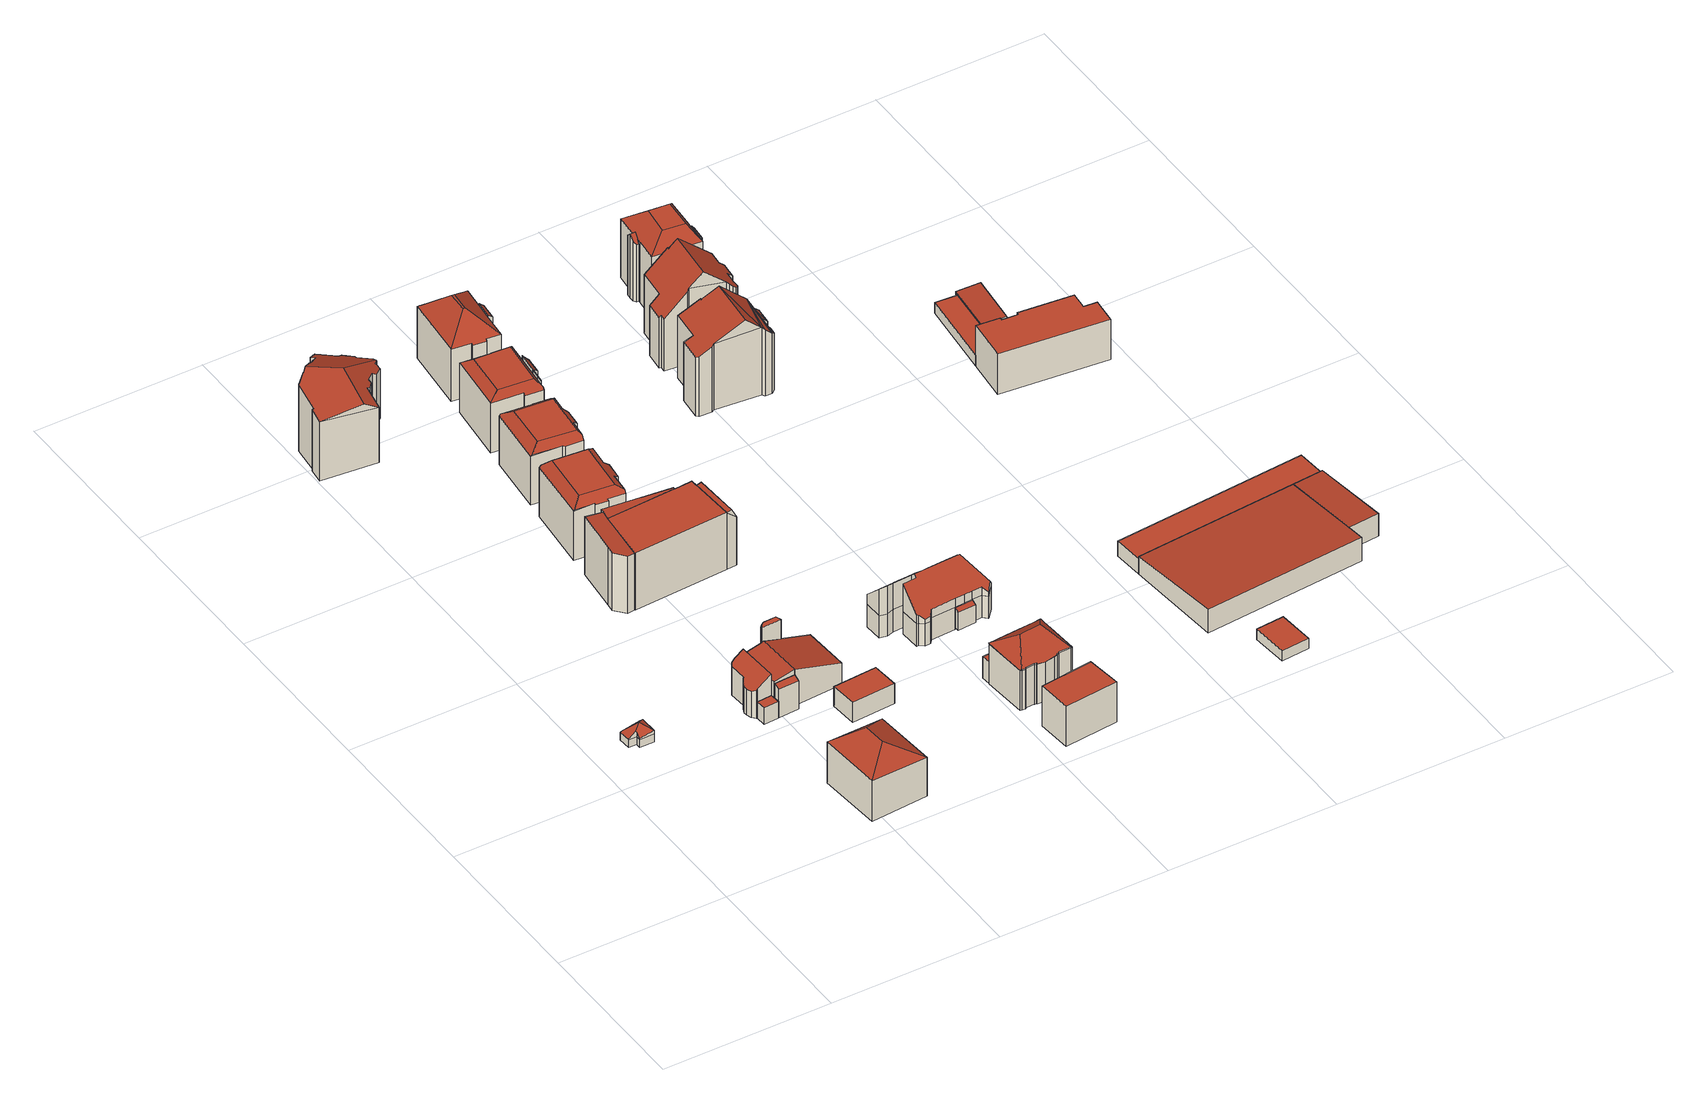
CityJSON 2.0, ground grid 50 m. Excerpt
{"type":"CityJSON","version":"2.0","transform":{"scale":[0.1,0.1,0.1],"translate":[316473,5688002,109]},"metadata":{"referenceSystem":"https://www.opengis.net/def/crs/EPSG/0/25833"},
"CityObjects":{
"building1":{"type":"Building","attributes":{"Dachtyp_tdc":"tdcFreeFormRoof","Gemeindeschluessel":14713000,"Dachneigung":43.21,"QualitaetDacherkennung":70,"Geometrietyp2DReferenz":"3000","function":"31001_9998","roofType":"5000","measuredHeight":5.68},"geometry":[{"type":"MultiSurface","lod":"2","boundaries":[[[0,1,2,3]],[[1,4,5,2]],[[4,6,7,5]],[[6,8,9,7]],[[8,10,11,9]],[[10,12,13,11]],[[12,0,3,13]],[[14,15,16]],[[17,14,16,18,19]],[[18,16,20,8,21]],[[16,15,22,20]],[[4,19,18,21,6]],[[6,21,8]],[[1,17,19,4]],[[0,14,17,1]],[[12,15,14,0]],[[10,22,15,12]],[[8,20,22,10]],[[3,2,5,7,9,11,13]]],"semantics":{"surfaces":[{"type":"WallSurface"},{"type":"RoofSurface"},{"type":"GroundSurface"}],"values":[0,0,0,0,0,0,0,1,1,1,1,0,0,0,0,0,0,0,2]}}]},
"building2":{"type":"Building","attributes":{"name":"Staatsbetrieb Sachsenforst Forstbezirk Leipzig","Dachtyp_tdc":"tdcHipRoof","Gemeindeschluessel":14713000,"Dachneigung":30.31,"QualitaetDacherkennung":55,"Geometrietyp2DReferenz":"3000","function":"31001_3010","roofType":"3200","measuredHeight":17.77},"geometry":[{"type":"MultiSurface","lod":"2","boundaries":[[[23,24,25,26]],[[24,27,28,25]],[[27,29,30,28]],[[29,23,26,30]],[[27,24,31]],[[23,29,32]],[[24,23,32,31]],[[29,27,31,32]],[[26,25,28,30]]],"semantics":{"surfaces":[{"type":"WallSurface"},{"type":"RoofSurface"},{"type":"GroundSurface"}],"values":[0,0,0,0,1,1,1,1,2]}}]},
"building3":{"type":"Building","attributes":{"Dachtyp_tdc":"tdcPolyFlatRoof","Gemeindeschluessel":14713000,"Dachneigung":0,"QualitaetDacherkennung":53,"Geometrietyp2DReferenz":"3000","function":"31001_9998","roofType":"1000","measuredHeight":5.22},"geometry":[{"type":"MultiSurface","lod":"2","boundaries":[[[33,34,35,36]],[[34,37,38,35]],[[37,39,40,38]],[[39,41,42,40]],[[41,33,36,42]],[[41,39,37,34,33]],[[36,35,38,40,42]]],"semantics":{"surfaces":[{"type":"WallSurface"},{"type":"RoofSurface"},{"type":"GroundSurface"}],"values":[0,0,0,0,0,1,2]}}]},
"building4":{"type":"Building","attributes":{"Gemeindeschluessel":14713000,"Geometrietyp2DReferenz":"3000","function":"31001_9998","roofType":"9999"},"children":["building4-1","building4-2","building4-3","building4-4"]},
"building4-1":{"type":"BuildingPart","attributes":{"Dachtyp_tdc":"tdcGableRoof","Dachneigung":18.15,"QualitaetDacherkennung":20,"Geometrietyp2DReferenz":"3000","roofType":"3100","measuredHeight":11.66},"parents":["building4"],"geometry":[{"type":"MultiSurface","lod":"2","boundaries":[[[43,44,45,46]],[[44,47,48,45]],[[49,50,51,52]],[[50,53,54,51]],[[53,55,56,54]],[[55,57,58,56]],[[57,59,60,61,58]],[[62,63,35,64,65]],[[57,55,53,50,49,66]],[[66,47,44,43,63,62,59,57]],[[35,46,45,48,67,52,51,54,56,58,61,64]],[[43,46,35,63]],[[67,48,47,66]],[[67,66,49,52]],[[62,65,60,59]],[[65,64,61,60]]],"semantics":{"surfaces":[{"type":"WallSurface"},{"type":"RoofSurface"},{"type":"GroundSurface"},{"type":"ClosureSurface"}],"values":[0,0,0,0,0,0,0,0,1,1,2,3,3,3,0,3]}}]},
"building4-2":{"type":"BuildingPart","attributes":{"Dachtyp_tdc":"tdcFreeFormRoof","Dachneigung":57.92,"QualitaetDacherkennung":9,"Geometrietyp2DReferenz":"3000","roofType":"5000","measuredHeight":17.15},"parents":["building4"],"geometry":[{"type":"MultiSurface","lod":"2","boundaries":[[[68,69,49,52,70]],[[71,72,73,48,47]],[[72,74,75,73]],[[74,68,70,75]],[[76,77,74,72]],[[76,72,71]],[[78,77,76,71,69]],[[78,69,68]],[[77,78,68,74]],[[70,52,67,48,73,75]],[[47,66,49,69,71]],[[47,48,67,66]],[[67,52,49,66]]],"semantics":{"surfaces":[{"type":"WallSurface"},{"type":"RoofSurface"},{"type":"GroundSurface"},{"type":"ClosureSurface"}],"values":[0,0,0,0,1,1,1,1,1,2,0,3,3]}}]},
"building4-3":{"type":"BuildingPart","attributes":{"Dachtyp_tdc":"tdcPolyFlatRoof","Dachneigung":33.43,"QualitaetDacherkennung":50,"Geometrietyp2DReferenz":"3000","roofType":"2100","measuredHeight":12.08},"parents":["building4"],"geometry":[{"type":"MultiSurface","lod":"2","boundaries":[[[79,80,81,82]],[[80,83,84,81]],[[83,85,86,84]],[[85,87,88,86]],[[87,89,90,88]],[[89,91,92,90]],[[91,93,94,92]],[[93,95,96,94]],[[95,97,43,46,96]],[[98,99,100,35,63]],[[99,101,102,100]],[[101,79,82,102]],[[101,99,98,97,95,93,91,89,87,85,83,80,79]],[[82,81,84,86,88,90,92,94,96,46,35,100,102]],[[63,43,97,98]],[[63,35,46,43]]],"semantics":{"surfaces":[{"type":"WallSurface"},{"type":"RoofSurface"},{"type":"GroundSurface"},{"type":"ClosureSurface"}],"values":[0,0,0,0,0,0,0,0,0,0,0,0,1,2,0,3]}}]},
"building4-4":{"type":"BuildingPart","attributes":{"Dachtyp_tdc":"tdcPolyFlatRoof","Dachneigung":24.43,"QualitaetDacherkennung":66,"Geometrietyp2DReferenz":"3000","roofType":"2100","measuredHeight":9.99},"parents":["building4"],"geometry":[{"type":"MultiSurface","lod":"2","boundaries":[[[60,103,104,61]],[[103,105,40,104]],[[105,106,38,40]],[[106,65,64,38]],[[65,106,105,103,60]],[[61,104,40,38,64]],[[61,64,65,60]]],"semantics":{"surfaces":[{"type":"WallSurface"},{"type":"RoofSurface"},{"type":"GroundSurface"},{"type":"ClosureSurface"}],"values":[0,0,0,0,1,2,3]}}]},
"building5":{"type":"Building","attributes":{"Dachtyp_tdc":"tdcFreeFormRoof","Gemeindeschluessel":14713000,"Dachneigung":29.01,"QualitaetDacherkennung":11,"Geometrietyp2DReferenz":"3000","function":"31001_9998","roofType":"5000","measuredHeight":22.9},"geometry":[{"type":"MultiSurface","lod":"2","boundaries":[[[107,108,109,110]],[[108,111,112,109]],[[111,113,114,112]],[[113,115,116,114]],[[115,117,118,116]],[[117,119,120,118]],[[119,121,122,120]],[[121,123,124,122]],[[123,125,126,124]],[[125,127,128,126]],[[127,129,130,128]],[[129,131,132,130]],[[131,133,134,132]],[[133,135,136,134]],[[135,137,138,136]],[[137,139,140,138]],[[139,141,142,140]],[[141,143,144,142]],[[143,145,146,144]],[[145,147,148,146]],[[147,149,150,148]],[[149,151,152,150]],[[151,153,154,152]],[[153,155,156,154]],[[155,157,158,156]],[[157,159,160,158]],[[159,161,162,160]],[[161,163,164,162]],[[163,107,110,164]],[[155,153,151,149,147,145,143,165,166,167,163,161,159,157]],[[165,141,139,137,135,133,131,129,127,125,123,121,119,168,166]],[[167,166,168,117,115,113,111,108,107]],[[119,117,168]],[[143,141,165]],[[107,163,167]],[[110,109,112,114,116,118,120,122,124,126,128,130,132,134,136,138,140,142,144,146,148,150,152,154,156,158,160,162,164]]],"semantics":{"surfaces":[{"type":"WallSurface"},{"type":"RoofSurface"},{"type":"GroundSurface"}],"values":[0,0,0,0,0,0,0,0,0,0,0,0,0,0,0,0,0,0,0,0,0,0,0,0,0,0,0,0,0,1,1,1,0,0,0,2]}}]},
"building6":{"type":"Building","attributes":{"Dachtyp_tdc":"tdcPolyFlatRoof","Gemeindeschluessel":14713000,"Dachneigung":0,"QualitaetDacherkennung":68,"Geometrietyp2DReferenz":"3000","function":"31001_9998","roofType":"1000","measuredHeight":6.39},"geometry":[{"type":"MultiSurface","lod":"2","boundaries":[[[169,170,171,172]],[[170,173,174,171]],[[173,175,176,174]],[[175,169,172,176]],[[175,173,170,169]],[[172,171,174,176]]],"semantics":{"surfaces":[{"type":"WallSurface"},{"type":"RoofSurface"},{"type":"GroundSurface"}],"values":[0,0,0,0,1,2]}}]},
"building7":{"type":"Building","attributes":{"Dachtyp_tdc":"tdcFreeFormRoof","Gemeindeschluessel":14713000,"Dachneigung":0.247,"QualitaetDacherkennung":77,"Geometrietyp2DReferenz":"3000","function":"31001_9998","roofType":"5000","measuredHeight":18.53},"geometry":[{"type":"MultiSurface","lod":"2","boundaries":[[[177,178,179,180]],[[178,181,182,179]],[[181,183,184,182]],[[183,185,186,184]],[[185,187,188,186]],[[187,189,190,188]],[[189,191,192,190]],[[191,193,194,192]],[[193,195,196,194]],[[195,197,198,196]],[[197,199,200,198]],[[199,201,202,200]],[[201,203,204,202]],[[203,205,206,204]],[[205,207,208,206]],[[207,177,180,208]],[[209,210,211,207,205,212]],[[213,214,185,183,181,178,177,211,210]],[[187,214,213,215,216,193,191,189]],[[201,199,197,195,216,215,209,212,203]],[[215,213,210,209]],[[205,203,212]],[[177,207,211]],[[187,185,214]],[[195,193,216]],[[180,179,182,184,186,188,190,192,194,196,198,200,202,204,206,208]]],"semantics":{"surfaces":[{"type":"WallSurface"},{"type":"RoofSurface"},{"type":"GroundSurface"}],"values":[0,0,0,0,0,0,0,0,0,0,0,0,0,0,0,0,1,1,1,1,1,0,0,0,0,2]}}]},
"building8":{"type":"Building","attributes":{"Gemeindeschluessel":14713000,"Geometrietyp2DReferenz":"3000","function":"31001_9998","roofType":"9999"},"children":["building8-1","building8-2","building8-3","building8-4","building8-5"]},
"building8-1":{"type":"BuildingPart","attributes":{"Dachtyp_tdc":"tdcPolyFlatRoof","Dachneigung":0,"QualitaetDacherkennung":57,"Geometrietyp2DReferenz":"3000","roofType":"1000","measuredHeight":18.51},"parents":["building8"],"geometry":[{"type":"MultiSurface","lod":"2","boundaries":[[[217,218,219,220,221]],[[222,223,224,225,226]],[[223,227,228,229,224]],[[230,217,221,231]],[[230,232,233,227,223,222,218,217]],[[221,220,225,224,229,234,231]],[[226,219,218,222]],[[226,225,220,219]],[[228,227,233,235]],[[234,229,228,235]],[[232,235,233]],[[231,234,235,232,230]]],"semantics":{"surfaces":[{"type":"WallSurface"},{"type":"RoofSurface"},{"type":"GroundSurface"},{"type":"ClosureSurface"}],"values":[0,0,0,0,1,2,0,3,0,3,0,3]}}]},
"building8-2":{"type":"BuildingPart","attributes":{"Dachtyp_tdc":"tdcGableRoof","Dachneigung":64,"QualitaetDacherkennung":55,"Geometrietyp2DReferenz":"3000","roofType":"3100","measuredHeight":18.68},"parents":["building8"],"geometry":[{"type":"MultiSurface","lod":"2","boundaries":[[[236,237,238,239]],[[237,226,225,238]],[[219,236,239,220]],[[226,237,240]],[[236,219,241]],[[237,236,241,240]],[[219,226,240,241]],[[239,238,225,220]],[[220,225,226,219]]],"semantics":{"surfaces":[{"type":"WallSurface"},{"type":"RoofSurface"},{"type":"GroundSurface"},{"type":"ClosureSurface"}],"values":[0,0,0,0,0,1,1,2,3]}}]},
"building8-3":{"type":"BuildingPart","attributes":{"Dachtyp_tdc":"tdcPolyFlatRoof","Dachneigung":4.35,"QualitaetDacherkennung":31,"Geometrietyp2DReferenz":"3000","roofType":"2100","measuredHeight":18.66},"parents":["building8"],"geometry":[{"type":"MultiSurface","lod":"2","boundaries":[[[242,243,230,231,244]],[[245,246,247,248,249,250]],[[251,242,244,252,253]],[[251,246,245,235,232,243,242]],[[244,231,234,249,248,252]],[[232,230,243]],[[235,234,231,230,232]],[[250,235,245]],[[234,235,250,249]],[[253,247,246,251]],[[253,252,248,247]]],"semantics":{"surfaces":[{"type":"WallSurface"},{"type":"RoofSurface"},{"type":"GroundSurface"},{"type":"ClosureSurface"}],"values":[0,0,0,1,2,0,3,0,3,0,3]}}]},
"building8-4":{"type":"BuildingPart","attributes":{"Dachtyp_tdc":"tdcPolyFlatRoof","Dachneigung":8.74,"QualitaetDacherkennung":73,"Geometrietyp2DReferenz":"3000","roofType":"2100","measuredHeight":4.43},"parents":["building8"],"geometry":[{"type":"MultiSurface","lod":"2","boundaries":[[[247,254,255,248]],[[254,256,257,255]],[[256,253,252,257]],[[253,256,254,247]],[[248,255,257,252]],[[248,252,253,247]]],"semantics":{"surfaces":[{"type":"WallSurface"},{"type":"RoofSurface"},{"type":"GroundSurface"},{"type":"ClosureSurface"}],"values":[0,0,0,1,2,3]}}]},
"building8-5":{"type":"BuildingPart","attributes":{"Dachtyp_tdc":"tdcPolyFlatRoof","Dachneigung":3.18,"QualitaetDacherkennung":63,"Geometrietyp2DReferenz":"3000","roofType":"2100","measuredHeight":18.66},"parents":["building8"],"geometry":[{"type":"MultiSurface","lod":"2","boundaries":[[[258,259,260,261]],[[259,262,263,260]],[[262,250,249,263]],[[228,264,265,229]],[[264,258,261,265]],[[264,228,235,250,262,259,258]],[[261,260,263,249,234,229,265]],[[229,234,235,228]],[[234,249,250,235]]],"semantics":{"surfaces":[{"type":"WallSurface"},{"type":"RoofSurface"},{"type":"GroundSurface"},{"type":"ClosureSurface"}],"values":[0,0,0,0,0,1,2,3,3]}}]},
"building9":{"type":"Building","attributes":{"Dachtyp_tdc":"tdcFreeFormRoof","Gemeindeschluessel":14713000,"Dachneigung":0.624,"QualitaetDacherkennung":74,"Geometrietyp2DReferenz":"3000","function":"31001_9998","roofType":"5000","measuredHeight":18.44},"geometry":[{"type":"MultiSurface","lod":"2","boundaries":[[[266,267,268,269]],[[267,270,271,268]],[[270,272,273,271]],[[272,274,275,273]],[[274,276,277,275]],[[276,278,279,277]],[[278,280,281,279]],[[280,282,283,281]],[[282,284,285,283]],[[284,286,287,285]],[[286,288,289,287]],[[288,290,291,289]],[[290,266,269,291]],[[292,293,294,284,282,295]],[[296,297,266,290,288,286,294,293]],[[267,297,296,298,299,274,272,270]],[[276,299,298,292,295,280,278]],[[298,296,293,292]],[[267,266,297]],[[282,280,295]],[[286,284,294]],[[276,274,299]],[[269,268,271,273,275,277,279,281,283,285,287,289,291]]],"semantics":{"surfaces":[{"type":"WallSurface"},{"type":"RoofSurface"},{"type":"GroundSurface"}],"values":[0,0,0,0,0,0,0,0,0,0,0,0,0,1,1,1,1,1,0,0,0,0,2]}}]},
"building10":{"type":"Building","attributes":{"Gemeindeschluessel":14713000,"Geometrietyp2DReferenz":"3000","function":"31001_9998","roofType":"9999"},"children":["building10-1","building10-2"]},
"building10-1":{"type":"BuildingPart","attributes":{"Dachtyp_tdc":"tdcCutTentRoof","Dachneigung":0.182,"QualitaetDacherkennung":79,"Geometrietyp2DReferenz":"3000","roofType":"9999","measuredHeight":18.5},"parents":["building10"],"geometry":[{"type":"MultiSurface","lod":"2","boundaries":[[[300,301,302,303]],[[301,304,305,302]],[[304,306,307,305]],[[306,308,309,307]],[[308,310,311,309]],[[310,312,313,311]],[[312,314,315,313]],[[316,317,318,319]],[[317,320,321,318]],[[320,322,323,321]],[[322,300,303,323]],[[304,301,324,325]],[[312,310,308,306,304,325,326]],[[317,316,314,312,326,327]],[[301,300,322,320,317,327,324]],[[327,326,325,324]],[[303,302,305,307,309,311,313,315,319,318,321,323]],[[319,315,314,316]]],"semantics":{"surfaces":[{"type":"WallSurface"},{"type":"RoofSurface"},{"type":"GroundSurface"},{"type":"ClosureSurface"}],"values":[0,0,0,0,0,0,0,0,0,0,0,1,1,1,1,1,2,3]}}]},
"building10-2":{"type":"BuildingPart","attributes":{"Dachtyp_tdc":"tdcPolyFlatRoof","Dachneigung":40.12,"QualitaetDacherkennung":71,"Geometrietyp2DReferenz":"3000","roofType":"2100","measuredHeight":17.6},"parents":["building10"],"geometry":[{"type":"MultiSurface","lod":"2","boundaries":[[[328,329,330,315]],[[329,331,332,330]],[[331,333,334,332]],[[333,335,319,334]],[[335,336,316,319]],[[337,328,315,314]],[[337,336,335,333,331,329,328]],[[330,332,334,319,315]],[[314,316,336,337]],[[314,315,319,316]]],"semantics":{"surfaces":[{"type":"WallSurface"},{"type":"RoofSurface"},{"type":"GroundSurface"},{"type":"ClosureSurface"}],"values":[0,0,0,0,0,0,1,2,0,3]}}]},
"building11":{"type":"Building","attributes":{"Dachtyp_tdc":"tdcPolyFlatRoof","Gemeindeschluessel":14713000,"Dachneigung":0,"QualitaetDacherkennung":56,"Geometrietyp2DReferenz":"3000","function":"31001_9998","roofType":"1000","measuredHeight":13.09},"geometry":[{"type":"MultiSurface","lod":"2","boundaries":[[[338,339,340,341]],[[339,342,343,340]],[[342,344,345,343]],[[344,338,341,345]],[[344,342,339,338]],[[341,340,343,345]]],"semantics":{"surfaces":[{"type":"WallSurface"},{"type":"RoofSurface"},{"type":"GroundSurface"}],"values":[0,0,0,0,1,2]}}]},
"building12":{"type":"Building","attributes":{"Dachtyp_tdc":"tdcFreeFormRoof","Gemeindeschluessel":14713000,"Dachneigung":35.35,"QualitaetDacherkennung":59,"Geometrietyp2DReferenz":"3000","function":"31001_9998","roofType":"5000","measuredHeight":18.05},"geometry":[{"type":"MultiSurface","lod":"2","boundaries":[[[346,347,348,349]],[[347,350,351,348]],[[350,352,353,351]],[[352,354,355,353]],[[354,356,357,355]],[[356,358,359,357]],[[358,360,361,359]],[[360,362,363,361]],[[362,364,365,363]],[[364,366,367,365]],[[366,368,369,367]],[[368,370,371,369]],[[370,372,373,371]],[[372,374,375,373]],[[374,376,377,375]],[[376,378,379,377]],[[378,380,381,379]],[[380,382,383,381]],[[382,384,385,383]],[[384,386,387,385]],[[386,388,389,387]],[[388,390,391,389]],[[390,392,393,391]],[[392,394,395,393]],[[394,346,349,395]],[[396,397,372,398,399]],[[400,401,402,403,404,405,406,390]],[[406,405,399,398,407,408,409,410,411,412,413,354,414,415,416,417,418]],[[419,420,421,396,399,405,404]],[[376,421,420,378]],[[374,397,396,421,376]],[[378,420,419,380]],[[380,419,404,403,382]],[[394,418,417,346]],[[392,406,418,394]],[[346,417,416,347]],[[347,416,415,350]],[[350,415,414,352]],[[352,414,354]],[[356,413,412,358]],[[354,413,356]],[[358,412,411,360]],[[360,411,410,362]],[[362,410,409,364]],[[364,409,408,366]],[[366,408,407,368]],[[368,407,398,370]],[[370,398,372]],[[390,406,392]],[[388,400,390]],[[384,402,401,386]],[[382,403,402,384]],[[386,401,400,388]],[[372,397,374]],[[349,348,351,353,355,357,359,361,363,365,367,369,371,373,375,377,379,381,383,385,387,389,391,393,395]]],"semantics":{"surfaces":[{"type":"WallSurface"},{"type":"RoofSurface"},{"type":"GroundSurface"}],"values":[0,0,0,0,0,0,0,0,0,0,0,0,0,0,0,0,0,0,0,0,0,0,0,0,0,1,1,1,1,0,0,0,0,0,0,0,0,0,0,0,0,0,0,0,0,0,0,0,0,0,0,0,0,0,2]}}]},
"building13":{"type":"Building","attributes":{"Gemeindeschluessel":14713000,"Geometrietyp2DReferenz":"3000","function":"31001_9998","roofType":"9999"},"children":["building13-1","building13-2"]},
"building13-1":{"type":"BuildingPart","attributes":{"Dachtyp_tdc":"tdcCutTentRoof","Dachneigung":41.68,"QualitaetDacherkennung":66,"Geometrietyp2DReferenz":"3000","roofType":"9999","measuredHeight":22.92},"parents":["building13"],"geometry":[{"type":"MultiSurface","lod":"2","boundaries":[[[422,423,424,425]],[[423,426,427,424]],[[426,428,429,427]],[[428,430,431,429]],[[430,432,433,431]],[[432,434,435,433]],[[434,436,437,435]],[[436,438,439,437]],[[438,440,441,439]],[[440,442,443,441]],[[442,444,445,443]],[[444,446,447,445]],[[446,448,449,447]],[[448,450,451,449]],[[450,452,453,451]],[[452,454,455,453]],[[434,432,430,428,426,423,456,457]],[[436,434,457,458]],[[452,450,448,446,444,442,440,438,436,458,459]],[[423,422,454,452,459,456]],[[459,458,457,456]],[[425,424,427,429,431,433,435,437,439,441,443,445,447,449,451,453,455]],[[425,455,454,422]]],"semantics":{"surfaces":[{"type":"WallSurface"},{"type":"RoofSurface"},{"type":"GroundSurface"},{"type":"ClosureSurface"}],"values":[0,0,0,0,0,0,0,0,0,0,0,0,0,0,0,0,1,1,1,1,1,2,3]}}]},
"building13-2":{"type":"BuildingPart","attributes":{"Dachtyp_tdc":"tdcPolyFlatRoof","Dachneigung":38.78,"QualitaetDacherkennung":65,"Geometrietyp2DReferenz":"3000","roofType":"2100","measuredHeight":17.64},"parents":["building13"],"geometry":[{"type":"MultiSurface","lod":"2","boundaries":[[[460,461,422,425,462]],[[463,455,454]],[[463,464,465,455]],[[464,460,462,465]],[[464,463,461,460]],[[462,425,455,465]],[[463,454,422,461]],[[454,455,425,422]]],"semantics":{"surfaces":[{"type":"WallSurface"},{"type":"RoofSurface"},{"type":"GroundSurface"},{"type":"ClosureSurface"}],"values":[0,0,0,0,1,2,0,3]}}]},
"building14":{"type":"Building","attributes":{"Dachtyp_tdc":"tdcPolyFlatRoof","Gemeindeschluessel":14713000,"Dachneigung":0,"QualitaetDacherkennung":40,"Geometrietyp2DReferenz":"3000","function":"31001_9998","roofType":"1000","measuredHeight":7.03},"geometry":[{"type":"MultiSurface","lod":"2","boundaries":[[[466,467,468,377]],[[467,469,470,468]],[[469,471,472,470]],[[471,473,474,472]],[[473,475,476,474]],[[475,477,478,476]],[[477,479,381,478]],[[479,466,377,381]],[[479,477,475,473,471,469,467,466]],[[377,468,470,472,474,476,478,381]]],"semantics":{"surfaces":[{"type":"WallSurface"},{"type":"RoofSurface"},{"type":"GroundSurface"}],"values":[0,0,0,0,0,0,0,0,1,2]}}]},
"building15":{"type":"Building","attributes":{"Dachtyp_tdc":"tdcFreeFormRoof","Gemeindeschluessel":14713000,"Dachneigung":44.19,"QualitaetDacherkennung":38,"Geometrietyp2DReferenz":"3000","function":"31001_9998","roofType":"5000","measuredHeight":17.04},"geometry":[{"type":"MultiSurface","lod":"2","boundaries":[[[480,481,482,483]],[[481,484,485,482]],[[484,486,487,485]],[[486,488,489,487]],[[488,490,491,489]],[[490,492,493,491]],[[492,494,495,493]],[[494,496,497,495]],[[496,498,499,497]],[[498,500,501,499]],[[500,502,503,501]],[[502,504,505,503]],[[504,506,507,505]],[[506,508,509,507]],[[508,510,511,509]],[[510,512,513,511]],[[512,514,515,513]],[[514,516,517,515]],[[516,518,519,517]],[[518,520,521,519]],[[520,522,523,521]],[[522,524,525,523]],[[524,526,527,525]],[[526,528,529,527]],[[528,530,531,529]],[[530,532,533,531]],[[532,534,535,533]],[[534,536,537,535]],[[536,538,539,537]],[[538,540,541,539]],[[540,542,543,541]],[[542,544,545,543]],[[544,480,483,545]],[[546,547,548,549,550,551,552]],[[553,554,555,556,557,558,559,560,561,562,563,564,551,550,565,566,567,568,569,544]],[[570,571,572,573,574,552,551,564,575,576,577,578,579,580,581]],[[508,581,580,510]],[[506,570,581,508]],[[510,580,579,512]],[[512,579,578,514]],[[514,578,577,516]],[[516,577,576,518]],[[518,576,575,520]],[[520,575,564,563,522]],[[498,574,573,500]],[[496,546,552,574,498]],[[500,573,572,502]],[[502,572,571,504]],[[504,571,570,506]],[[480,569,568,481]],[[544,569,480]],[[481,568,567,484]],[[484,567,566,486]],[[486,566,565,488]],[[488,565,550,549,490]],[[522,563,562,524]],[[524,562,561,526]],[[526,561,560,528]],[[528,560,559,530]],[[530,559,558,532]],[[532,558,557,534]],[[534,557,556,536]],[[536,556,555,538]],[[538,555,554,540]],[[540,554,553,542]],[[542,553,544]],[[490,549,548,492]],[[492,548,547,494]],[[494,547,546,496]],[[483,482,485,487,489,491,493,495,497,499,501,503,505,507,509,511,513,515,517,519,521,523,525,527,529,531,533,535,537,539,541,543,545]]],"semantics":{"surfaces":[{"type":"WallSurface"},{"type":"RoofSurface"},{"type":"GroundSurface"}],"values":[0,0,0,0,0,0,0,0,0,0,0,0,0,0,0,0,0,0,0,0,0,0,0,0,0,0,0,0,0,0,0,0,0,1,1,1,0,0,0,0,0,0,0,0,0,0,0,0,0,0,0,0,0,0,0,0,0,0,0,0,0,0,0,0,0,0,0,0,0,2]}}]},
"building16":{"type":"Building","attributes":{"Dachtyp_tdc":"tdcPolyFlatRoof","Gemeindeschluessel":14713000,"Dachneigung":26.87,"QualitaetDacherkennung":46,"Geometrietyp2DReferenz":"3000","function":"31001_9998","roofType":"2100","measuredHeight":6.46},"geometry":[{"type":"MultiSurface","lod":"2","boundaries":[[[502,582,583,584]],[[582,585,586,583]],[[585,506,587,586]],[[506,502,584,587]],[[506,585,582,502]],[[584,583,586,587]]],"semantics":{"surfaces":[{"type":"WallSurface"},{"type":"RoofSurface"},{"type":"GroundSurface"}],"values":[0,0,0,0,1,2]}}]},
"building17":{"type":"Building","attributes":{"Dachtyp_tdc":"tdcFreeFormRoof","Gemeindeschluessel":14713000,"Dachneigung":12.27,"QualitaetDacherkennung":27,"Geometrietyp2DReferenz":"3000","function":"31001_9998","roofType":"5000","measuredHeight":6.38},"geometry":[{"type":"MultiSurface","lod":"2","boundaries":[[[588,589,590,591]],[[589,592,593,590]],[[592,594,595,593]],[[594,596,597,595]],[[596,598,599,597]],[[598,600,601,599]],[[600,588,591,601]],[[602,603,600,598]],[[604,602,598,596]],[[604,596,594]],[[602,605,603]],[[604,605,602]],[[604,589,605]],[[604,592,589]],[[592,604,594]],[[605,589,588]],[[603,605,588,600]],[[591,590,593,595,597,599,601]]],"semantics":{"surfaces":[{"type":"WallSurface"},{"type":"RoofSurface"},{"type":"GroundSurface"}],"values":[0,0,0,0,0,0,0,1,1,1,1,1,1,1,1,1,1,2]}}]},
"building18":{"type":"Building","attributes":{"Dachtyp_tdc":"tdcFreeFormRoof","Gemeindeschluessel":14713000,"Dachneigung":27.02,"QualitaetDacherkennung":29,"Geometrietyp2DReferenz":"3000","function":"31001_9998","roofType":"5000","measuredHeight":26.08},"geometry":[{"type":"MultiSurface","lod":"2","boundaries":[[[606,607,608,609]],[[607,610,611,608]],[[610,612,613,611]],[[612,614,615,613]],[[614,616,617,615]],[[616,618,619,617]],[[618,620,621,619]],[[620,622,623,621]],[[622,624,625,623]],[[624,626,627,625]],[[626,628,629,627]],[[628,630,631,629]],[[630,632,633,631]],[[632,634,635,633]],[[634,636,637,635]],[[636,638,639,637]],[[638,640,641,639]],[[640,642,643,641]],[[642,644,645,643]],[[644,606,609,645]],[[646,647,626,624,622,620,618,616,614,612,610]],[[628,636,630]],[[636,644,638]],[[628,644,636]],[[628,606,644]],[[628,607,606]],[[647,607,628]],[[607,647,646]],[[630,634,632]],[[634,630,636]],[[638,642,640]],[[642,638,644]],[[610,607,646]],[[628,626,647]],[[609,608,611,613,615,617,619,621,623,625,627,629,631,633,635,637,639,641,643,645]]],"semantics":{"surfaces":[{"type":"WallSurface"},{"type":"RoofSurface"},{"type":"GroundSurface"}],"values":[0,0,0,0,0,0,0,0,0,0,0,0,0,0,0,0,0,0,0,0,1,1,1,1,1,1,1,1,1,1,1,1,0,0,2]}}]},
"building19":{"type":"Building","attributes":{"Dachtyp_tdc":"tdcFreeFormRoof","Gemeindeschluessel":14713000,"Dachneigung":44.63,"QualitaetDacherkennung":28,"Geometrietyp2DReferenz":"3000","function":"31001_9998","roofType":"5000","measuredHeight":27.9},"geometry":[{"type":"MultiSurface","lod":"2","boundaries":[[[648,649,650,651]],[[649,652,653,650]],[[652,654,655,653]],[[654,656,657,655]],[[656,658,659,657]],[[658,660,661,659]],[[660,662,663,661]],[[662,664,665,663]],[[664,666,667,665]],[[666,668,669,667]],[[668,670,671,669]],[[670,672,673,671]],[[672,674,675,673]],[[674,676,677,675]],[[676,678,679,677]],[[678,680,681,679]],[[680,682,683,681]],[[682,684,685,683]],[[684,686,687,685]],[[686,688,689,687]],[[688,690,691,689]],[[690,692,693,691]],[[692,694,695,693]],[[694,648,651,695]],[[680,678,676,674,672,670,696,697,648,694,692,690,688,686,684,682]],[[697,696,668,666,664,662,660,658,656,654,652,649]],[[649,648,697]],[[670,668,696]],[[651,650,653,655,657,659,661,663,665,667,669,671,673,675,677,679,681,683,685,687,689,691,693,695]]],"semantics":{"surfaces":[{"type":"WallSurface"},{"type":"RoofSurface"},{"type":"GroundSurface"}],"values":[0,0,0,0,0,0,0,0,0,0,0,0,0,0,0,0,0,0,0,0,0,0,0,0,1,1,0,0,2]}}]},
"building20":{"type":"Building","attributes":{"Dachtyp_tdc":"tdcPolyFlatRoof","Gemeindeschluessel":14713000,"Dachneigung":0,"QualitaetDacherkennung":97,"Geometrietyp2DReferenz":"3000","function":"31001_2000","roofType":"1000","measuredHeight":3.41},"geometry":[{"type":"MultiSurface","lod":"2","boundaries":[[[698,699,700,701]],[[699,702,703,700]],[[702,704,705,703]],[[704,698,701,705]],[[704,702,699,698]],[[701,700,703,705]]],"semantics":{"surfaces":[{"type":"WallSurface"},{"type":"RoofSurface"},{"type":"GroundSurface"}],"values":[0,0,0,0,1,2]}}]},
"building21":{"type":"Building","attributes":{"Gemeindeschluessel":14713000,"Geometrietyp2DReferenz":"3000","function":"31001_9998","roofType":"9999"},"children":["building21-1","building21-2","building21-3"]},
"building21-1":{"type":"BuildingPart","attributes":{"Dachtyp_tdc":"tdcFreeFormRoof","Dachneigung":47.8,"QualitaetDacherkennung":20,"Geometrietyp2DReferenz":"3000","roofType":"5000","measuredHeight":18.67},"parents":["building21"],"geometry":[{"type":"MultiSurface","lod":"2","boundaries":[[[706,707,708,709]],[[707,710,711,708]],[[710,712,713,711]],[[714,712,710]],[[715,714,710,707]],[[715,707,706]],[[714,715,706,712]],[[709,708,711,713]],[[709,713,712,706]]],"semantics":{"surfaces":[{"type":"WallSurface"},{"type":"RoofSurface"},{"type":"GroundSurface"},{"type":"ClosureSurface"}],"values":[0,0,0,0,1,0,1,2,3]}}]},
"building21-2":{"type":"BuildingPart","attributes":{"Dachtyp_tdc":"tdcCutTentRoof","Dachneigung":33.36,"QualitaetDacherkennung":35,"Geometrietyp2DReferenz":"3000","roofType":"9999","measuredHeight":23.04},"parents":["building21"],"geometry":[{"type":"MultiSurface","lod":"2","boundaries":[[[716,717,718,713,712]],[[717,719,720,718]],[[719,721,722,720]],[[721,723,724,722]],[[723,725,726,724]],[[725,727,728,726]],[[727,729,730,728]],[[729,731,732,730]],[[731,733,732]],[[734,735,736]],[[734,737,738,735]],[[737,739,740,738]],[[739,741,742,740]],[[741,743,706,709,742]],[[729,727,725,723,721,719,744,745]],[[737,734,746,747,748,731,729,745,749]],[[739,737,749,750]],[[719,717,716,743,741,739,750,744]],[[750,749,745,744]],[[713,718,720,722,724,726,728,730,732,751,735,738,740,742,709]],[[734,736,746]],[[748,733,731]],[[736,735,751,747,746]],[[747,751,732,733,748]],[[712,706,743,716]],[[712,713,709,706]]],"semantics":{"surfaces":[{"type":"WallSurface"},{"type":"RoofSurface"},{"type":"GroundSurface"},{"type":"ClosureSurface"}],"values":[0,0,0,0,0,0,0,0,0,0,0,0,0,0,1,1,1,1,1,2,0,0,3,3,0,3]}}]},
"building21-3":{"type":"BuildingPart","attributes":{"Dachtyp_tdc":"tdcFreeFormRoof","Dachneigung":46.78,"QualitaetDacherkennung":71,"Geometrietyp2DReferenz":"3000","roofType":"5000","measuredHeight":20.86},"parents":["building21"],"geometry":[{"type":"MultiSurface","lod":"2","boundaries":[[[733,752,753,732]],[[752,754,755,753]],[[754,756,757,755]],[[756,758,759,757]],[[758,760,761,759]],[[760,762,763,761]],[[762,736,735,763]],[[758,756,754,752,733,748,764]],[[764,746,736,762,760,758]],[[735,751,732,753,755,757,759,761,763]],[[747,746,764]],[[751,735,736,746,747]],[[748,747,764]],[[733,732,751,747,748]]],"semantics":{"surfaces":[{"type":"WallSurface"},{"type":"RoofSurface"},{"type":"GroundSurface"},{"type":"ClosureSurface"}],"values":[0,0,0,0,0,0,0,1,1,2,0,3,0,3]}}]},
"building22":{"type":"Building","attributes":{"Gemeindeschluessel":14713000,"Geometrietyp2DReferenz":"3000","function":"31001_2000","roofType":"9999"},"children":["building22-1","building22-2"]},
"building22-1":{"type":"BuildingPart","attributes":{"Dachtyp_tdc":"tdcPolyFlatRoof","Dachneigung":3.56,"QualitaetDacherkennung":95,"Geometrietyp2DReferenz":"3000","roofType":"2100","measuredHeight":7.25},"parents":["building22"],"geometry":[{"type":"MultiSurface","lod":"2","boundaries":[[[765,766,767,768]],[[766,769,770,767]],[[765,768,771,772]],[[772,769,766,765]],[[768,767,770,771]],[[772,771,770,769]]],"semantics":{"surfaces":[{"type":"WallSurface"},{"type":"RoofSurface"},{"type":"GroundSurface"},{"type":"ClosureSurface"}],"values":[0,0,0,1,2,3]}}]},
"building22-2":{"type":"BuildingPart","attributes":{"Dachtyp_tdc":"tdcPolyFlatRoof","Dachneigung":3.54,"QualitaetDacherkennung":76,"Geometrietyp2DReferenz":"3000","roofType":"2100","measuredHeight":7.57},"parents":["building22"],"geometry":[{"type":"MultiSurface","lod":"2","boundaries":[[[769,773,774,770]],[[773,775,776,774]],[[775,777,778,776]],[[777,772,771,778]],[[777,775,773,769,772]],[[771,770,774,776,778]],[[770,771,772,769]]],"semantics":{"surfaces":[{"type":"WallSurface"},{"type":"RoofSurface"},{"type":"GroundSurface"},{"type":"ClosureSurface"}],"values":[0,0,0,0,1,2,3]}}]},
"building23":{"type":"Building","attributes":{"Dachtyp_tdc":"tdcPolyFlatRoof","Gemeindeschluessel":14713000,"Dachneigung":0,"QualitaetDacherkennung":70,"Geometrietyp2DReferenz":"3000","function":"31001_2000","roofType":"1000","measuredHeight":4.89},"geometry":[{"type":"MultiSurface","lod":"2","boundaries":[[[779,780,778,768]],[[780,781,782,778]],[[781,783,784,782]],[[783,779,768,784]],[[783,781,780,779]],[[768,778,782,784]]],"semantics":{"surfaces":[{"type":"WallSurface"},{"type":"RoofSurface"},{"type":"GroundSurface"}],"values":[0,0,0,0,1,2]}}]},
"building24":{"type":"Building","attributes":{"Gemeindeschluessel":14713000,"Geometrietyp2DReferenz":"3000","function":"31001_9998","roofType":"9999"},"children":["building24-1","building24-2"]},
"building24-1":{"type":"BuildingPart","attributes":{"Dachtyp_tdc":"tdcPolyFlatRoof","Dachneigung":0,"QualitaetDacherkennung":91,"Geometrietyp2DReferenz":"3000","roofType":"1000","measuredHeight":3.32},"parents":["building24"],"geometry":[{"type":"MultiSurface","lod":"2","boundaries":[[[785,786,787,788]],[[786,789,790,787]],[[791,792,793,794]],[[792,785,788,793]],[[792,791,789,786,785]],[[788,787,790,794,793]],[[794,790,789,791]]],"semantics":{"surfaces":[{"type":"WallSurface"},{"type":"RoofSurface"},{"type":"GroundSurface"},{"type":"ClosureSurface"}],"values":[0,0,0,0,1,2,3]}}]},
"building24-2":{"type":"BuildingPart","attributes":{"Dachtyp_tdc":"tdcPolyFlatRoof","Dachneigung":0,"QualitaetDacherkennung":89,"Geometrietyp2DReferenz":"3000","roofType":"1000","measuredHeight":3.33},"parents":["building24"],"geometry":[{"type":"MultiSurface","lod":"2","boundaries":[[[795,796,797,798]],[[796,799,800,797]],[[799,801,802,800]],[[801,803,804,802]],[[803,805,806,804]],[[805,791,794,806]],[[795,798,790,789]],[[789,791,805,803,801,799,796,795]],[[798,797,800,802,804,806,794,790]],[[789,790,794,791]]],"semantics":{"surfaces":[{"type":"WallSurface"},{"type":"RoofSurface"},{"type":"GroundSurface"},{"type":"ClosureSurface"}],"values":[0,0,0,0,0,0,0,1,2,3]}}]},
"building25":{"type":"Building","attributes":{"name":"Polizeirevier Leipzig-Südost","Dachtyp_tdc":"tdcPolyFlatRoof","Gemeindeschluessel":14713000,"Dachneigung":0,"QualitaetDacherkennung":56,"Geometrietyp2DReferenz":"3000","function":"31001_3071","roofType":"1000","measuredHeight":13.13},"geometry":[{"type":"MultiSurface","lod":"2","boundaries":[[[807,808,793,809]],[[808,810,806,793]],[[810,811,804,806]],[[811,812,802,804]],[[812,813,800,802]],[[813,814,815,800]],[[814,816,817,815]],[[816,818,819,817]],[[818,820,821,819]],[[820,807,809,821]],[[820,818,816,814,813,812,811,810,808,807]],[[809,793,806,804,802,800,815,817,819,821]]],"semantics":{"surfaces":[{"type":"WallSurface"},{"type":"RoofSurface"},{"type":"GroundSurface"}],"values":[0,0,0,0,0,0,0,0,0,0,1,2]}}]},
"building26":{"type":"Building","attributes":{"Dachtyp_tdc":"tdcPolyFlatRoof","Gemeindeschluessel":14713000,"Dachneigung":3.43,"QualitaetDacherkennung":94,"Geometrietyp2DReferenz":"3000","function":"31001_9998","roofType":"2100","measuredHeight":4.39},"geometry":[{"type":"MultiSurface","lod":"2","boundaries":[[[822,823,824,825]],[[823,826,827,824]],[[826,828,829,827]],[[828,830,831,829]],[[830,832,833,831]],[[832,822,825,833]],[[832,830,828,826,823,822]],[[825,824,827,829,831,833]]],"semantics":{"surfaces":[{"type":"WallSurface"},{"type":"RoofSurface"},{"type":"GroundSurface"}],"values":[0,0,0,0,0,0,1,2]}}]}
},
"vertices":[
[165,610,40],[123,610,40],[123,610,15],[165,610,15],[122,624,40],[122,624,15],[99,624,40],[99,624,15],[97,661,40],[97,661,15],[157,663,40],[157,663,15],[164,663,40],[164,663,15],[165,610,52],[164,663,52],[137,636,72],[123,610,45],[120,624,58],[122,624,58],[99,661,42],[99,624,41],[157,663,51],
[621,254,140],[635,63,140],[635,63,15],[621,254,15],[464,50,147],[464,50,15],[449,241,147],[449,241,15],[540,121,193],[535,191,193],
[430,544,77],[474,547,77],[474,547,24],[430,544,24],[475,533,77],[475,533,24],[476,516,77],[476,516,24],[432,513,77],[432,513,24],
[467,670,129],[524,673,140],[524,673,24],[467,670,24],[524,674,140],[524,674,24],[584,677,123],[584,678,123],[584,678,24],[584,677,24],[674,683,94],[674,683,24],[682,545,94],[682,545,24],[538,537,141],[538,537,24],[537,537,141],[537,537,124],[537,537,24],[475,534,129],[474,547,129],[475,534,24],[475,534,124],[530,674,141],[530,674,24],
[574,690,186],[584,677,186],[574,690,24],[524,674,186],[524,678,186],[524,678,24],[532,687,186],[532,687,24],[526,677,190],[535,681,196],[572,683,196],
[419,554,109],[414,568,107],[414,568,24],[419,554,24],[414,579,107],[414,579,24],[419,593,110],[419,593,24],[426,603,116],[426,603,24],[427,604,116],[427,604,24],[424,656,117],[424,656,24],[430,665,121],[430,665,24],[441,669,128],[441,669,24],[467,670,145],[474,547,145],[432,544,117],[432,544,24],[428,544,114],[428,544,24],
[538,519,116],[538,519,24],[476,516,116],[475,533,124],
[7,1950,197],[12,1994,205],[12,1994,4],[7,1950,4],[17,1994,206],[17,1994,4],[26,2080,221],[26,2080,4],[55,2107,229],[55,2107,4],[56,2106,229],[56,2106,4],[100,2149,210],[100,2149,4],[102,2148,210],[102,2148,4],[125,2170,193],[125,2170,4],[123,2172,192],[123,2172,4],[148,2196,174],[148,2196,4],[138,2206,172],[138,2206,4],[172,2238,147],[172,2238,4],[214,2195,153],[214,2195,4],[226,2198,148],[226,2198,4],[250,2174,150],[250,2174,4],[247,2162,156],[247,2162,4],[278,2131,160],[278,2131,4],[277,2113,166],[277,2113,4],[266,2102,170],[266,2102,4],[269,2098,167],[269,2098,4],[269,2083,164],[269,2083,4],[244,2060,173],[244,2060,4],[231,2060,182],[231,2060,4],[204,2034,192],[204,2034,4],[206,2024,187],[206,2024,4],[190,2003,192],[190,2003,4],[179,2001,198],[179,2001,4],[173,1934,184],[173,1934,4],[277,2116,167],[149,2063,233],[132,1938,210],[70,2120,233],
[618,480,90],[748,489,90],[748,489,26],[618,480,26],[754,409,90],[754,409,26],[624,400,90],[624,400,26],
[452,1517,185],[453,1521,179],[453,1521,19],[452,1517,19],[491,1517,180],[491,1517,19],[491,1513,185],[491,1513,19],[540,1508,186],[540,1508,19],[532,1441,191],[532,1441,19],[546,1436,181],[546,1436,19],[540,1382,181],[540,1382,19],[526,1380,191],[526,1380,19],[519,1313,184],[519,1313,19],[469,1318,184],[469,1318,19],[469,1314,180],[469,1314,19],[432,1318,180],[432,1318,19],[432,1322,183],[432,1322,19],[373,1328,178],[373,1328,19],[393,1523,178],[393,1523,19],[401,1349,204],[417,1503,204],[398,1522,184],[377,1328,182],[519,1493,204],[539,1503,190],[503,1337,204],[520,1320,191],
[673,1246,204],[674,1227,204],[674,1227,203],[674,1227,19],[673,1246,19],[681,1093,204],[402,1078,204],[402,1078,19],[681,1093,19],[681,1093,203],[399,1078,204],[399,1078,203],[399,1078,19],[620,1243,204],[620,1243,19],[522,1237,204],[415,1232,204],[415,1232,19],[415,1232,203],
[704,1229,177],[712,1095,176],[712,1095,19],[704,1229,19],[697,1094,206],[690,1228,206],
[619,1247,206],[620,1243,206],[619,1247,19],[419,1261,205],[419,1269,206],[419,1269,60],[419,1269,19],[419,1261,19],[419,1261,203],[528,1257,206],[528,1257,19],[528,1257,60],
[422,1289,63],[422,1289,19],[530,1277,63],[530,1277,19],
[350,1106,206],[353,1131,206],[353,1131,19],[350,1106,19],[368,1266,206],[368,1266,19],[377,1076,204],[377,1076,19],
[563,1738,180],[557,1676,193],[557,1676,20],[563,1738,20],[571,1671,179],[571,1671,20],[566,1620,179],[566,1620,20],[551,1617,193],[551,1617,20],[544,1553,179],[544,1553,20],[493,1558,179],[493,1558,20],[486,1561,182],[486,1561,20],[398,1571,178],[398,1571,20],[416,1751,178],[416,1751,20],[508,1742,182],[508,1742,20],[512,1746,179],[512,1746,20],[562,1740,179],[562,1740,20],[426,1586,204],[440,1720,204],[420,1751,182],[401,1570,182],[550,1710,203],[561,1722,193],[536,1573,203],[545,1564,193],
[513,1790,183],[421,1800,182],[421,1800,21],[513,1790,21],[440,1979,181],[440,1979,21],[531,1970,182],[531,1970,21],[531,1973,179],[531,1973,21],[586,1968,180],[586,1968,21],[586,1964,183],[586,1964,21],[580,1904,183],[580,1904,21],[568,1795,183],[567,1785,183],[567,1785,21],[568,1795,21],[567,1780,177],[567,1780,21],[513,1786,177],[513,1786,21],[449,1813,205],[463,1948,205],[567,1939,206],[552,1802,206],
[580,1904,196],[594,1897,183],[594,1897,21],[589,1846,183],[589,1846,21],[574,1844,196],[574,1844,21],[568,1795,196],[568,1795,197],[580,1904,197],
[1180,33,172],[1020,18,172],[1020,18,42],[1180,33,42],[1011,119,172],[1011,119,42],[1167,136,172],[1167,136,42],
[1119,212,165],[1113,212,165],[1113,212,37],[1119,212,37],[1113,210,165],[1113,210,37],[1105,208,165],[1105,208,37],[1075,203,165],[1075,203,37],[1051,205,165],[1051,205,37],[1050,207,165],[1050,207,37],[1045,207,165],[1045,207,37],[1045,209,165],[1045,209,37],[1017,206,165],[1017,206,37],[1015,204,165],[1015,204,37],[1005,204,165],[1005,204,37],[1005,205,165],[1005,205,37],[1000,206,165],[1000,206,37],[990,337,165],[990,337,37],[991,339,165],[991,339,37],[1064,344,165],[1064,344,37],[1129,349,165],[1129,349,37],[1152,351,165],[1152,351,37],[1152,349,165],[1152,349,37],[1153,336,165],[1153,336,37],[1155,308,165],[1155,308,37],[1162,218,165],[1162,218,37],[1158,216,165],[1158,216,37],[1119,214,165],[1119,214,37],[990,338,170],[990,337,169],[1005,205,170],[1042,276,218],[1155,308,168],[1153,336,168],[1152,349,169],[1152,351,169],[1151,351,169],[1107,282,218],[1158,216,169],[1005,204,169],[1015,204,169],[1017,206,170],[1045,209,170],[1045,207,169],[1050,207,169],[1051,205,167],[1105,208,166],[1113,210,167],[1113,212,169],[1119,212,168],[1119,214,170],[1129,349,169],[1064,344,169],[991,339,169],
[592,2085,190],[584,2012,190],[584,2012,21],[592,2085,21],[543,2017,190],[543,2017,21],[541,2012,186],[541,2012,21],[502,2016,186],[502,2016,21],[502,2021,190],[502,2021,21],[445,2027,190],[445,2027,21],[464,2219,189],[464,2219,21],[471,2219,189],[471,2219,21],[473,2220,187],[473,2220,21],[523,2215,187],[523,2215,21],[525,2220,182],[525,2220,21],[563,2215,183],[563,2215,21],[563,2211,187],[563,2211,21],[605,2207,187],[605,2207,21],[605,2205,189],[605,2205,21],[598,2138,189],[598,2138,21],[524,2086,250],[518,2086,250],[522,2151,247],[533,2150,247],
[604,2084,188],[592,2085,197],[604,2084,21],[598,2138,197],[609,2136,188],[609,2136,21],
[991,339,107],[989,365,107],[989,365,37],[1022,368,107],[1022,368,37],[1025,366,107],[1025,366,37],[1095,372,107],[1095,372,37],[1095,374,107],[1095,374,37],[1127,376,107],[1127,376,37],[1129,349,107],
[1011,723,109],[1034,724,109],[1034,724,37],[1011,723,37],[1036,703,109],[1036,703,37],[1105,707,109],[1105,707,37],[1118,721,109],[1118,721,37],[1147,696,109],[1147,696,37],[1134,682,109],[1134,682,37],[1138,599,109],[1138,599,37],[1152,587,109],[1152,587,37],[1127,559,109],[1127,559,37],[1114,571,109],[1114,571,37],[1085,570,109],[1085,570,37],[1062,568,109],[1062,568,37],[1032,567,109],[1032,567,37],[959,563,109],[959,563,37],[950,551,109],[950,551,37],[933,550,109],[933,550,37],[920,561,109],[920,561,37],[914,561,109],[914,561,37],[911,621,109],[911,621,37],[951,623,109],[951,623,37],[950,644,109],[950,644,37],[895,641,109],[895,641,37],[874,635,109],[874,635,37],[852,639,109],[852,639,37],[849,693,109],[849,693,37],[872,700,109],[872,700,37],[891,696,109],[891,696,37],[947,699,109],[947,699,37],[945,720,109],[945,720,37],[969,721,109],[969,721,37],[968,732,109],[968,732,37],[1010,735,109],[1010,735,37],[1152,587,122],[1138,599,141],[1134,682,135],[1147,696,113],[1129,712,137],[1090,637,208],[1142,575,140],[968,732,110],[969,721,121],[945,720,121],[947,699,141],[891,696,141],[872,700,136],[849,693,142],[852,639,195],[874,635,200],[895,641,195],[950,644,195],[951,630,208],[1118,721,127],[1105,707,141],[1036,703,141],[1034,724,120],[1011,723,121],[1032,567,137],[1062,568,137],[1085,570,137],[1114,571,137],[1127,559,124],[951,623,200],[911,621,200],[914,561,137],[920,561,137],[933,550,124],[950,551,125],[959,563,136],
[1086,555,102],[1086,555,44],[1085,570,44],[1032,552,102],[1032,552,44],[1032,567,44],
[1166,316,108],[1155,308,108],[1155,308,46],[1166,316,46],[1153,336,108],[1153,336,46],[1152,349,108],[1152,349,46],[1160,346,108],[1160,346,46],[1167,338,108],[1167,338,46],[1170,326,108],[1170,326,46],[1160,335,109],[1161,327,109],[1157,342,109],[1160,320,109],
[1115,1606,256],[1110,1613,262],[1110,1613,42],[1115,1606,42],[975,1626,257],[975,1626,42],[968,1622,254],[968,1622,42],[931,1625,234],[931,1625,42],[925,1631,231],[925,1631,42],[932,1699,231],[932,1699,42],[957,1696,244],[957,1696,42],[966,1784,244],[966,1784,42],[1030,1777,277],[1030,1777,42],[1030,1773,277],[1030,1773,42],[1156,1760,233],[1156,1760,42],[1152,1720,233],[1152,1720,42],[1167,1719,220],[1167,1719,42],[1162,1670,220],[1162,1670,42],[1146,1672,234],[1146,1672,42],[1143,1639,234],[1143,1639,42],[1148,1631,229],[1148,1631,42],[1147,1614,228],[1147,1614,42],[1135,1604,238],[1135,1604,42],[1065,1617,303],[1080,1768,303],
[1128,1812,264],[1024,1823,280],[1024,1823,41],[1128,1812,41],[1018,1818,275],[1018,1818,41],[952,1825,209],[952,1825,41],[954,1842,209],[954,1842,41],[948,1842,204],[948,1842,41],[954,1898,204],[954,1898,41],[981,1896,230],[981,1896,41],[990,1982,230],[990,1982,41],[1056,1975,295],[1056,1975,41],[1056,1970,296],[1056,1970,41],[1176,1958,235],[1176,1958,41],[1172,1918,235],[1172,1918,41],[1187,1917,221],[1187,1917,41],[1182,1869,221],[1182,1869,41],[1167,1871,235],[1167,1871,41],[1163,1834,235],[1163,1834,41],[1165,1828,233],[1165,1828,41],[1165,1821,232],[1165,1821,41],[1164,1815,233],[1164,1815,41],[1160,1809,236],[1160,1809,41],[1152,1804,242],[1152,1804,41],[1143,1803,250],[1143,1803,41],[1134,1806,258],[1134,1806,41],[1080,1967,320],[1065,1818,320],
[1738,15,86],[1655,8,86],[1655,8,52],[1738,15,52],[1647,116,86],[1647,116,52],[1729,122,86],[1729,122,52],
[1188,2086,219],[1203,2085,219],[1203,2085,41],[1188,2086,41],[1198,2040,219],[1198,2040,41],[1184,2041,219],[1184,2041,41],[1191,2041,227],[1196,2086,227],
[1184,2041,237],[1184,2042,237],[1184,2042,41],[1180,2007,239],[1180,2007,41],[1131,2012,239],[1131,2012,41],[1130,2007,235],[1130,2007,41],[1087,2011,235],[1087,2011,41],[1088,2017,239],[1088,2017,41],[1038,2022,239],[1038,2022,41],[1045,2090,236],[1045,2090,41],[1045,2090,219],[1050,2137,234],[1050,2137,41],[1050,2137,228],[1057,2201,231],[1057,2201,41],[1199,2186,231],[1199,2186,41],[1189,2086,235],[1189,2086,41],[1188,2086,235],[1162,2057,271],[1095,2064,271],[1050,2132,234],[1048,2118,234],[1047,2105,235],[1108,2152,269],[1170,2146,269],[1048,2118,41],
[1046,2096,226],[1046,2096,41],[1039,2097,226],[1039,2097,41],[1033,2104,233],[1033,2104,41],[1034,2119,249],[1034,2119,41],[1036,2133,234],[1036,2133,41],[1041,2138,228],[1041,2138,41],[1048,2118,249],
[2112,550,101],[2131,313,116],[2131,313,43],[2112,550,43],[2039,305,116],[2039,305,43],[2020,542,43],[2020,542,101],
[2043,251,119],[2043,251,43],[1562,212,119],[1562,212,43],[1538,503,101],[1538,503,43],
[2112,550,92],[1538,503,92],[1531,592,92],[1531,592,43],[2105,639,92],[2105,639,43],
[1643,1646,91],[1707,1640,91],[1707,1640,57],[1643,1646,57],[1693,1498,91],[1693,1498,57],[1684,1406,91],[1619,1412,91],[1619,1412,57],[1684,1406,57],
[1731,1494,91],[1721,1402,91],[1721,1402,57],[1731,1494,57],[1735,1400,91],[1735,1400,57],[1734,1393,91],[1734,1393,57],[1687,1397,91],[1687,1397,57],[1688,1405,91],[1688,1405,57],
[1606,1285,188],[1619,1412,188],[1606,1285,57],[1688,1405,188],[1687,1397,188],[1734,1393,188],[1735,1400,188],[1895,1384,188],[1895,1384,57],[1890,1333,188],[1890,1333,57],[1929,1329,188],[1929,1329,57],[1921,1253,188],[1921,1253,57],
[1693,1498,97],[1707,1640,97],[1707,1640,58],[1693,1498,58],[1708,1649,97],[1708,1649,58],[1777,1642,101],[1777,1642,58],[1761,1491,101],[1761,1491,58],[1731,1494,100],[1731,1494,58]
]}
